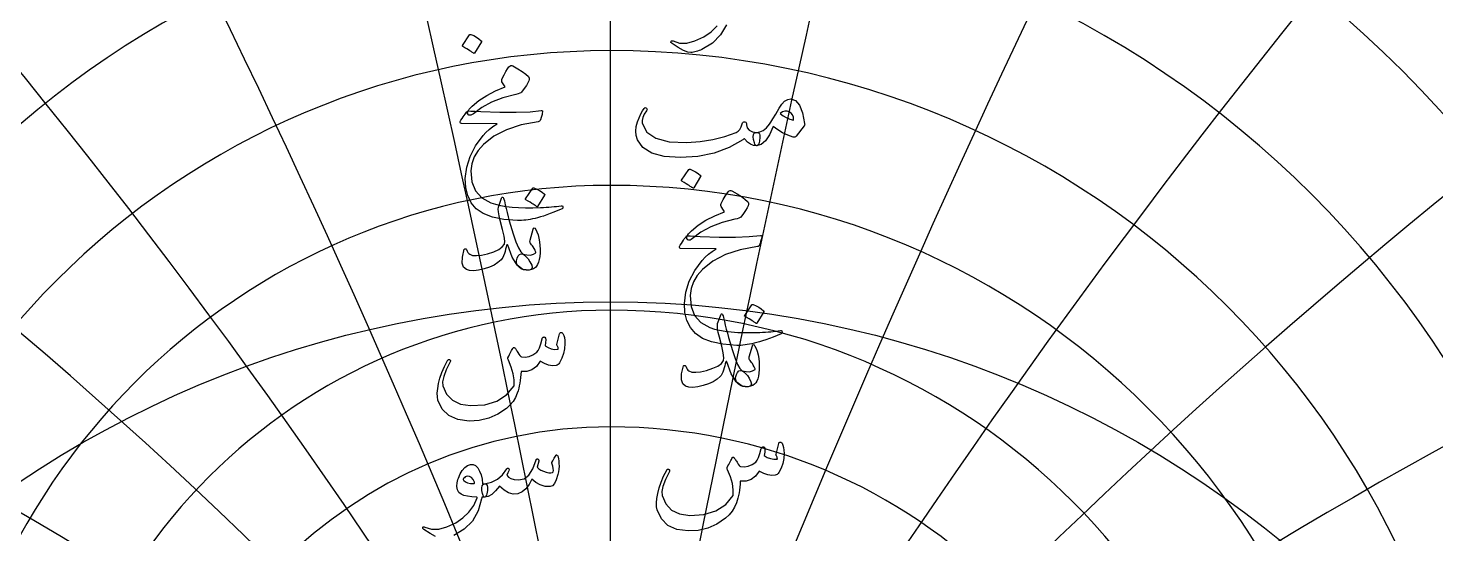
# Model space of a CAD drawing. Header units: millimetres. Extents: x -68 to 68, y -68 to 70.
# Drawn here: x -15.79 to 22.36, y 22.42 to 36.12 of the extents above; entities that cross this region are included whole.
import ezdxf

# ---------------------------------------------------------------- set-up
doc = ezdxf.new("R2010")
doc.units = ezdxf.units.MM
for name, color, linetype in [('CUT_OUTER', 1, 'Continuous'), ('ENGRAVE', 7, 'Continuous'), ('ENGRAVE_FINE', 8, 'Continuous'), ('TEXT', 5, 'Continuous')]:
    doc.layers.add(name, color=color, linetype=linetype)

msp = doc.modelspace()

# ---------------------------------------------------------------- linework, layer by layer
at = {"layer": 'CUT_OUTER'}
msp.add_arc((-0.0002, -0.0002), 68.4749, 142.031029, 87.802838, dxfattribs=at)
at = {"layer": 'ENGRAVE'}
msp.add_lwpolyline([(0, -67), (0, 67)], dxfattribs=at)
msp.add_lwpolyline([(0, -67), (0, 67)], dxfattribs=at)
for radius in [67, 43.8575, 28.7086]:
    msp.add_circle((0, 0), radius, dxfattribs=at)
for centre, radius, start, end in [((0, 22.5941), 44.9406, 105.29443, 270), ((0, 19.5266), 48.008, 270, 74.07838), ((0, 20.419), 39.9456, 90, 270), ((0, 17.5218), 42.8429, 270, 90), ((0, 18.6621), 35.4974, 90, 270), ((0, 15.9065), 38.253, 270, 90), ((5.4433, 20.3146), 48.6394, 269.13847, 40.24515), ((0, 25.3211), 50.6423, 149.97726, 270), ((0, 17.2293), 31.4794, 90, 270), ((0, 14.591), 34.1176, 270, 90), ((0, 16.053), 27.8045, 90, 270), ((0, 13.5111), 30.3464, 270, 90), ((0, 15.0836), 24.4058, 90, 270), ((0, 12.6196), 26.8698, 270, 90), ((0, 14.2844), 21.2307, 90, 270), ((0, 11.8818), 23.6333, 270, 90), ((0, 13.6274), 18.237, 90, 270), ((0, 11.2711), 20.5933, 270, 90), ((0, 13.0915), 15.3899, 90, 270), ((0, 10.7675), 17.7139, 270, 90), ((12.0756, 20.9155), 50.0675, 260.45783, 5.34318), ((0, 12.6606), 12.6606, 90, 270), ((0, 10.3558), 14.9654, 270, 90)]:
    msp.add_arc(centre, radius, start, end, dxfattribs=at)
at = {"layer": 'ENGRAVE_FINE'}
for centre, radius, start, end in [((-497.4564, -75.9634), 505.1304, 10, 16.29877), ((-497.4564, -75.9634), 505.1304, 10, 16.29877), ((611.5215, -98.5055), 620.9552, 164.658043, 170), ((611.5215, -98.5055), 620.9552, 164.658043, 170), ((-240.9949, -75.9634), 256.4614, 20, 32.594786), ((-240.9949, -75.9634), 256.4614, 20, 32.594786), ((296.2543, -98.5055), 315.2672, 149.618595, 160), ((296.2543, -98.5055), 315.2672, 149.618595, 160), ((-151.9268, -75.9634), 175.43, 30, 48.866835), ((-151.9268, -75.9634), 175.43, 30, 48.866835), ((186.7631, -98.5055), 215.6555, 135.157367, 150), ((186.7631, -98.5055), 215.6555, 135.157367, 150), ((-104.5346, -75.9634), 136.4603, 40, 64.455888), ((-104.5346, -75.9634), 136.4603, 40, 64.455888), ((128.5041, -98.5055), 167.7502, 121.46179, 140), ((128.5041, -98.5055), 167.7502, 121.46179, 140), ((-73.6016, -75.9634), 114.5038, 50, 77.85344), ((-73.6016, -75.9634), 114.5038, 50, 77.85344), ((90.4782, -98.5055), 140.7591, 108.639463, 130), ((90.4782, -98.5055), 140.7591, 108.639463, 130), ((-50.6423, -75.9634), 101.2845, 60, 90), ((-50.6423, -75.9634), 101.2845, 60, 90), ((62.2544, -98.5055), 124.5087, 96.723156, 120), ((62.2544, -98.5055), 124.5087, 96.723156, 120)]:
    msp.add_arc(centre, radius, start, end, dxfattribs=at)
at = {"layer": 'TEXT'}
for points in [[(-3.8203, 35.9449), (-3.8153, 35.9499), (-3.8083, 35.9529), (-3.7993, 35.9539), (-3.7883, 35.9529), (-3.7108, 35.9214), (-3.6377, 35.883), (-3.569, 35.8376), (-3.5049, 35.7852), (-3.4987, 35.7772), (-3.4959, 35.7692), (-3.4967, 35.7613), (-3.5009, 35.7533), (-3.6885, 35.4499), (-3.6955, 35.4427), (-3.7045, 35.4409), (-3.7155, 35.4447), (-3.7285, 35.4539), (-3.7397, 35.4619), (-3.7574, 35.4738), (-3.7816, 35.4898), (-3.8123, 35.5098), (-3.85, 35.5337), (-3.8951, 35.5617), (-3.9478, 35.5936), (-4.0079, 35.6295), (-4.0159, 35.6355), (-4.0199, 35.6415), (-4.0199, 35.6475), (-4.0159, 35.6535)], [(-2.5708, 34.33), (-2.9196, 34.239), (-3.2275, 34.1214), (-3.4944, 33.9775), (-3.7205, 33.8071), (-3.7552, 33.7809), (-3.7873, 33.7662), (-3.817, 33.7629), (-3.8442, 33.7711), (-3.8759, 33.8088), (-3.8712, 33.862), (-3.83, 33.9306), (-3.7524, 34.0147), (-3.569, 34.1668), (-3.3582, 34.3041), (-3.1199, 34.4263), (-2.8542, 34.5336), (-2.9301, 34.6454), (-2.9443, 34.6733), (-2.951, 34.7013), (-2.9503, 34.7292), (-2.9421, 34.7572), (-2.8884, 34.8637), (-2.8393, 34.9518), (-2.7946, 35.0214), (-2.7544, 35.0725), (-2.7287, 35.0967), (-2.7035, 35.1094), (-2.6788, 35.1107), (-2.6546, 35.1005), (-2.5142, 35.0211), (-2.3962, 34.9468), (-2.3006, 34.8774), (-2.2275, 34.813), (-2.2133, 34.7923), (-2.2065, 34.7661), (-2.2073, 34.7345), (-2.2155, 34.6973), (-2.2412, 34.6391), (-2.2824, 34.5685), (-2.339, 34.4855), (-2.4111, 34.3899), (-2.4301, 34.3757), (-2.463, 34.361), (-2.5099, 34.3457), (-2.5708, 34.33)], [(0.9102, 33.9508), (0.9244, 33.9663), (0.9391, 33.9727), (0.9543, 33.9702), (0.97, 33.9588), (0.982, 33.9438), (0.986, 33.9268), (0.982, 33.9079), (0.97, 33.8869), (0.9092, 33.7926), (0.8702, 33.7053), (0.8533, 33.6249), (0.8583, 33.5516), (0.9833, 33.3106), (1.2265, 33.1424), (1.588, 33.0471), (2.0678, 33.0247), (2.4239, 33.0509), (2.7654, 33.1055), (3.0925, 33.1886), (3.4051, 33.3001), (3.4603, 33.3328), (3.5059, 33.3829), (3.5421, 33.4505), (3.5688, 33.5356), (3.5778, 33.5598), (3.5927, 33.5765), (3.6137, 33.5858), (3.6406, 33.5875), (3.6599, 33.5793), (3.6736, 33.5626), (3.6818, 33.5374), (3.6846, 33.5037), (3.7033, 33.4204), (3.7554, 33.358), (3.841, 33.3166), (3.96, 33.2961), (4.0029, 33.2866), (4.0319, 33.2622), (4.0468, 33.2228), (4.0478, 33.1684), (4.0334, 33.0671), (4.0139, 32.9947), (3.9894, 32.9513), (3.96, 32.9368), (3.8724, 32.9483), (3.7893, 32.9827), (3.7108, 33.0401), (3.6367, 33.1205), (3.6304, 33.1237), (3.6197, 33.1215), (3.6045, 33.1137), (3.5848, 33.1005), (3.2125, 32.8909), (2.8063, 32.7412), (2.3662, 32.6514), (1.8922, 32.6215), (1.4541, 32.6514), (1.1138, 32.7412), (0.8712, 32.8909), (0.7265, 33.1005), (0.6936, 33.2175), (0.6826, 33.337), (0.6936, 33.459), (0.7265, 33.5835), (0.7709, 33.6993), (0.8164, 33.7991), (0.8628, 33.8829), (0.9102, 33.9508)], [(4.8861, 34.2063), (5.0111, 34.1619), (5.1147, 34.0366), (5.1968, 33.8305), (5.2574, 33.5436), (5.2596, 33.5229), (5.2584, 33.5047), (5.2536, 33.489), (5.2454, 33.4757), (5.0258, 33.2003), (5.0106, 33.1836), (4.9929, 33.1734), (4.9727, 33.1696), (4.95, 33.1724), (4.8008, 33.2233), (4.6606, 33.2881), (4.5293, 33.367), (4.4071, 33.4598), (4.3085, 33.231), (4.2005, 33.0676), (4.083, 32.9695), (3.956, 32.9368), (3.9418, 32.9421), (3.9271, 32.9578), (3.9118, 32.984), (3.8961, 33.0207), (3.8719, 33.1115), (3.8632, 33.1843), (3.8699, 33.2392), (3.8921, 33.2761), (3.9051, 33.2849), (3.9201, 33.2911), (3.937, 33.2949), (3.956, 33.2961), (4.0468, 33.3116), (4.1356, 33.354), (4.2225, 33.4233), (4.3073, 33.5197), (4.3445, 33.5755), (4.4001, 33.6674), (4.4742, 33.7951), (4.5668, 33.9588), (4.6391, 34.067), (4.7165, 34.1444), (4.7988, 34.1908), (4.8861, 34.2063)], [(-3.5129, 33.867), (-3.0007, 33.849), (-2.5578, 33.847), (-2.1843, 33.861), (-1.8802, 33.8909), (-1.8708, 33.892), (-1.8627, 33.8914), (-1.8559, 33.889), (-1.8503, 33.8849), (-1.8461, 33.8793), (-1.8438, 33.8724), (-1.8432, 33.8643), (-1.8443, 33.855), (-1.8521, 33.8186), (-1.8597, 33.7851), (-1.8671, 33.7547), (-1.8742, 33.7272), (-1.8811, 33.7028), (-1.8877, 33.6813), (-1.894, 33.6629), (-1.9002, 33.6474), (-1.9131, 33.6227), (-1.9281, 33.6045), (-1.9451, 33.5928), (-1.964, 33.5875), (-2.4251, 33.5039), (-2.8263, 33.373), (-3.1676, 33.1946), (-3.449, 32.9688), (-3.5912, 32.8063), (-3.6945, 32.6344), (-3.7589, 32.4531), (-3.7844, 32.2622), (-3.7599, 31.9626), (-3.6626, 31.7183), (-3.4924, 31.5294), (-3.2494, 31.3959), (-3.1234, 31.3555), (-2.985, 31.3221), (-2.834, 31.2956), (-2.6706, 31.2762), (-2.495, 31.2635), (-2.3073, 31.2572), (-2.1077, 31.2575), (-1.8962, 31.2642), (-1.8209, 31.2685), (-1.747, 31.2732), (-1.6742, 31.2784), (-1.6028, 31.2842), (-1.533, 31.2904), (-1.4655, 31.2971), (-1.4003, 31.3044), (-1.3373, 31.3121), (-1.3181, 31.3131), (-1.3044, 31.3081), (-1.2961, 31.2971), (-1.2934, 31.2802), (-1.2949, 31.2605), (-1.2994, 31.2452), (-1.3069, 31.2345), (-1.3173, 31.2283), (-1.4301, 31.1806), (-1.5369, 31.1375), (-1.6377, 31.0988), (-1.7325, 31.0646), (-1.8211, 31.0347), (-1.9032, 31.0087), (-1.9788, 30.9868), (-2.0479, 30.9688), (-2.1129, 30.9556), (-2.1761, 30.9439), (-2.2376, 30.9336), (-2.2974, 30.9249), (-2.3556, 30.9182), (-2.4126, 30.9139), (-2.4684, 30.9122), (-2.5229, 30.9129), (-2.8952, 30.9419), (-3.2055, 31.0047), (-3.454, 31.1015), (-3.6406, 31.2323), (-3.7776, 31.3957), (-3.8732, 31.5866), (-3.9273, 31.8049), (-3.94, 32.0506), (-3.9009, 32.3555), (-3.8073, 32.6514), (-3.6594, 32.9383), (-3.457, 33.2163), (-3.3779, 33.3003), (-3.2884, 33.3809), (-3.1883, 33.458), (-3.0778, 33.5316), (-4.0438, 33.5396), (-4.067, 33.5496), (-4.0768, 33.5676), (-4.073, 33.5935), (-4.0558, 33.6274), (-4.0234, 33.6768), (-3.9939, 33.7212), (-3.9675, 33.7607), (-3.944, 33.7951), (-3.9236, 33.8243), (-3.9061, 33.848), (-3.8916, 33.8662), (-3.8802, 33.8789), (-3.8542, 33.8812), (-3.7844, 33.8799), (-3.6706, 33.8752), (-3.5129, 33.867)], [(4.5987, 33.8151), (4.6736, 33.7527), (4.7584, 33.7013), (4.8532, 33.6609), (4.958, 33.6314), (4.9522, 33.71), (4.931, 33.7741), (4.8944, 33.8238), (4.8422, 33.859), (4.7821, 33.8772), (4.7215, 33.8759), (4.6603, 33.8552), (4.5987, 33.8151)], [(2.1197, 32.2941), (2.1247, 32.2991), (2.1317, 32.3021), (2.1407, 32.3031), (2.1517, 32.3021), (2.2292, 32.2707), (2.3023, 32.2323), (2.371, 32.1868), (2.4351, 32.1345), (2.4413, 32.1265), (2.4441, 32.1185), (2.4433, 32.1105), (2.4391, 32.1025), (2.2515, 31.7991), (2.2445, 31.7919), (2.2355, 31.7901), (2.2245, 31.7939), (2.2115, 31.8031), (2.2003, 31.8111), (2.1826, 31.8231), (2.1584, 31.839), (2.1277, 31.859), (2.09, 31.883), (2.0449, 31.9109), (1.9922, 31.9428), (1.9321, 31.9788), (1.9241, 31.9848), (1.9201, 31.9907), (1.9201, 31.9967), (1.9241, 32.0027)], [(-2.1097, 31.7894), (-2.1047, 31.7944), (-2.0978, 31.7974), (-2.0888, 31.7984), (-2.0778, 31.7974), (-2.0002, 31.7659), (-1.9271, 31.7275), (-1.8585, 31.6821), (-1.7944, 31.6297), (-1.7881, 31.6217), (-1.7854, 31.6137), (-1.7861, 31.6057), (-1.7904, 31.5978), (-1.978, 31.2944), (-1.985, 31.2871), (-1.994, 31.2854), (-2.0049, 31.2891), (-2.0179, 31.2984), (-2.0292, 31.3063), (-2.0469, 31.3183), (-2.0711, 31.3343), (-2.1018, 31.3543), (-2.1394, 31.3782), (-2.1846, 31.4061), (-2.2372, 31.4381), (-2.2974, 31.474), (-2.3053, 31.48), (-2.3093, 31.486), (-2.3093, 31.492), (-2.3053, 31.498)], [(3.3692, 30.9471), (3.0204, 30.856), (2.7125, 30.7385), (2.4456, 30.5945), (2.2195, 30.4241), (2.1848, 30.3979), (2.1527, 30.3832), (2.123, 30.38), (2.0958, 30.3882), (2.0641, 30.4259), (2.0688, 30.479), (2.11, 30.5476), (2.1876, 30.6317), (2.371, 30.7839), (2.5818, 30.9211), (2.8201, 31.0434), (3.0858, 31.1507), (3.0099, 31.2624), (2.9957, 31.2904), (2.989, 31.3183), (2.9897, 31.3463), (2.9979, 31.3742), (3.0516, 31.4807), (3.1007, 31.5688), (3.1454, 31.6384), (3.1856, 31.6896), (3.2113, 31.7138), (3.2365, 31.7265), (3.2612, 31.7277), (3.2854, 31.7175), (3.4258, 31.6382), (3.5438, 31.5638), (3.6394, 31.4945), (3.7125, 31.4301), (3.7267, 31.4094), (3.7335, 31.3832), (3.7327, 31.3515), (3.7245, 31.3143), (3.6988, 31.2562), (3.6576, 31.1856), (3.601, 31.1025), (3.5289, 31.007), (3.5099, 30.9927), (3.477, 30.978), (3.4301, 30.9628), (3.3692, 30.9471)], [(-2.8802, 31.4461), (-2.8572, 31.3414), (-2.8323, 31.235), (-2.8053, 31.1268), (-2.7764, 31.0169), (-2.7455, 30.9048), (-2.7125, 30.7899), (-2.6776, 30.6723), (-2.6407, 30.5519), (-2.5661, 30.3353), (-2.498, 30.1726), (-2.4363, 30.0639), (-2.3812, 30.009), (-2.333, 29.9763), (-2.2844, 29.9301), (-2.2352, 29.8705), (-2.1856, 29.7974), (-2.1387, 29.7068), (-2.1257, 29.6387), (-2.1467, 29.5931), (-2.2016, 29.5699), (-2.3789, 29.5878), (-2.5359, 29.7056), (-2.6724, 29.9231), (-2.7884, 30.2405), (-2.7909, 30.2457), (-2.7944, 30.2495), (-2.7988, 30.2517), (-2.8043, 30.2525), (-2.8083, 30.2517), (-2.8123, 30.2495), (-2.8163, 30.2457), (-2.8203, 30.2405), (-2.8315, 30.1891), (-2.8453, 30.1347), (-2.8615, 30.0773), (-2.8802, 30.017), (-2.9006, 29.9598), (-2.9221, 29.9122), (-2.9446, 29.874), (-2.968, 29.8453), (-3.0523, 29.7717), (-3.1576, 29.7066), (-3.2839, 29.6499), (-3.4311, 29.6018), (-3.5808, 29.5661), (-3.7105, 29.5509), (-3.8203, 29.5561), (-3.9101, 29.5818), (-3.9869, 29.6462), (-4.0219, 29.7595), (-4.0149, 29.9216), (-3.966, 30.1327), (-3.9612, 30.1397), (-3.955, 30.1447), (-3.9473, 30.1477), (-3.938, 30.1487), (-3.9271, 30.1474), (-3.9181, 30.1437), (-3.9111, 30.1375), (-3.9061, 30.1287), (-3.8871, 30.0846), (-3.8662, 30.0479), (-3.8432, 30.0187), (-3.8183, 29.997), (-3.7404, 29.9681), (-3.6347, 29.9611), (-3.5009, 29.976), (-3.3393, 30.013), (-3.1669, 30.0683), (-3.0329, 30.1307), (-2.9373, 30.2001), (-2.8802, 30.2764), (-2.8707, 30.3538), (-2.8862, 30.486), (-2.9266, 30.6731), (-2.992, 30.9151), (-3.0234, 31.0426), (-3.0419, 31.1457), (-3.0473, 31.2243), (-3.0399, 31.2784), (-2.964, 31.494), (-2.9558, 31.5167), (-2.947, 31.5329), (-2.9378, 31.5426), (-2.9281, 31.5459), (-2.9161, 31.5396), (-2.9041, 31.5209), (-2.8922, 31.4897), (-2.8802, 31.4461)], [(-2.0738, 30.1567), (-2.0973, 30.1958), (-2.1197, 30.2295), (-2.1412, 30.2577), (-2.1616, 30.2804), (-2.1764, 30.2999), (-2.1846, 30.3223), (-2.1863, 30.3478), (-2.1816, 30.3762), (-2.0978, 30.6796), (-2.086, 30.7061), (-2.0708, 30.7135), (-2.0521, 30.7021), (-2.0299, 30.6716), (-1.9965, 30.607), (-1.968, 30.5289), (-1.9446, 30.4374), (-1.9261, 30.3323), (-1.9154, 30.2315), (-1.9111, 30.1327), (-1.9134, 30.0359), (-1.9221, 29.9411), (-1.9363, 29.8585), (-1.9551, 29.7864), (-1.9783, 29.7248), (-2.0059, 29.6736), (-2.0401, 29.6357), (-2.0868, 29.6058), (-2.1459, 29.5838), (-2.2175, 29.5699), (-2.2909, 29.5671), (-2.3592, 29.5788), (-2.4226, 29.605), (-2.481, 29.6457), (-2.5261, 29.6973), (-2.5498, 29.7565), (-2.5521, 29.8231), (-2.5329, 29.8972), (-2.5022, 29.9578), (-2.466, 29.996), (-2.4244, 30.0117), (-2.3772, 30.005), (-2.2684, 29.9788), (-2.1736, 29.976), (-2.0928, 29.9967), (-2.0259, 30.0409), (-2.0244, 30.0526), (-2.0319, 30.0758), (-2.0484, 30.1105), (-2.0738, 30.1567)], [(2.4271, 30.484), (2.9393, 30.466), (3.3822, 30.464), (3.7557, 30.478), (4.0598, 30.508), (4.0692, 30.5091), (4.0773, 30.5085), (4.0841, 30.5061), (4.0897, 30.502), (4.0939, 30.4964), (4.0962, 30.4895), (4.0968, 30.4814), (4.0957, 30.472), (4.0879, 30.4356), (4.0803, 30.4022), (4.0729, 30.3717), (4.0658, 30.3443), (4.0589, 30.3198), (4.0523, 30.2984), (4.046, 30.2799), (4.0398, 30.2645), (4.0269, 30.2398), (4.0119, 30.2215), (3.9949, 30.2098), (3.976, 30.2046), (3.5149, 30.121), (3.1137, 29.99), (2.7724, 29.8116), (2.491, 29.5858), (2.3488, 29.4234), (2.2455, 29.2515), (2.1811, 29.0701), (2.1556, 28.8793), (2.1801, 28.5796), (2.2774, 28.3353), (2.4476, 28.1465), (2.6906, 28.013), (2.8166, 27.9726), (2.955, 27.9391), (3.106, 27.9127), (3.2694, 27.8932), (3.445, 27.8805), (3.6327, 27.8743), (3.8323, 27.8745), (4.0438, 27.8813), (4.1191, 27.8855), (4.193, 27.8902), (4.2658, 27.8955), (4.3372, 27.9012), (4.407, 27.9075), (4.4745, 27.9142), (4.5397, 27.9214), (4.6027, 27.9292), (4.6219, 27.9302), (4.6356, 27.9252), (4.6439, 27.9142), (4.6466, 27.8972), (4.6451, 27.8775), (4.6406, 27.8623), (4.6331, 27.8516), (4.6227, 27.8453), (4.5099, 27.7977), (4.4031, 27.7545), (4.3023, 27.7159), (4.2075, 27.6817), (4.1189, 27.6517), (4.0368, 27.6258), (3.9612, 27.6038), (3.8921, 27.5859), (3.8271, 27.5726), (3.7639, 27.5609), (3.7024, 27.5507), (3.6426, 27.542), (3.5844, 27.5352), (3.5274, 27.531), (3.4716, 27.5292), (3.4171, 27.53), (3.0448, 27.5589), (2.7345, 27.6218), (2.486, 27.7186), (2.2994, 27.8493), (2.1624, 28.0128), (2.0668, 28.2036), (2.0127, 28.4219), (2, 28.6677), (2.0391, 28.9726), (2.1327, 29.2685), (2.2806, 29.5554), (2.483, 29.8333), (2.5621, 29.9174), (2.6516, 29.998), (2.7517, 30.0751), (2.8622, 30.1487), (1.8962, 30.1567), (1.873, 30.1666), (1.8632, 30.1846), (1.867, 30.2106), (1.8842, 30.2445), (1.9166, 30.2939), (1.9461, 30.3383), (1.9725, 30.3777), (1.996, 30.4122), (2.0164, 30.4413), (2.0339, 30.465), (2.0484, 30.4833), (2.0598, 30.496), (2.0858, 30.4982), (2.1556, 30.497), (2.2694, 30.4922), (2.4271, 30.484)], [(3.8303, 28.6291), (3.8353, 28.6341), (3.8422, 28.6371), (3.8512, 28.6381), (3.8622, 28.6371), (3.9398, 28.6057), (4.0129, 28.5672), (4.0815, 28.5218), (4.1456, 28.4694), (4.1519, 28.4615), (4.1546, 28.4535), (4.1539, 28.4455), (4.1496, 28.4375), (3.962, 28.1341), (3.955, 28.1269), (3.946, 28.1251), (3.9351, 28.1289), (3.9221, 28.1381), (3.9108, 28.1461), (3.8931, 28.1581), (3.8689, 28.174), (3.8382, 28.194), (3.8006, 28.2179), (3.7554, 28.2459), (3.7028, 28.2778), (3.6426, 28.3138), (3.6347, 28.3197), (3.6307, 28.3257), (3.6307, 28.3317), (3.6347, 28.3377)], [(3.0598, 28.2858), (3.0828, 28.1811), (3.1077, 28.0747), (3.1347, 27.9666), (3.1636, 27.8567), (3.1945, 27.7445), (3.2275, 27.6296), (3.2624, 27.512), (3.2993, 27.3916), (3.3739, 27.1751), (3.442, 27.0124), (3.5037, 26.9036), (3.5588, 26.8487), (3.607, 26.816), (3.6556, 26.7699), (3.7048, 26.7102), (3.7544, 26.6371), (3.8013, 26.5466), (3.8143, 26.4785), (3.7933, 26.4328), (3.7384, 26.4096), (3.5611, 26.4276), (3.4041, 26.5453), (3.2676, 26.7629), (3.1516, 27.0802), (3.1491, 27.0855), (3.1456, 27.0892), (3.1412, 27.0915), (3.1357, 27.0922), (3.1317, 27.0915), (3.1277, 27.0892), (3.1237, 27.0855), (3.1197, 27.0802), (3.1085, 27.0289), (3.0947, 26.9745), (3.0785, 26.9171), (3.0598, 26.8567), (3.0394, 26.7996), (3.0179, 26.7519), (2.9954, 26.7137), (2.972, 26.685), (2.8877, 26.6114), (2.7824, 26.5463), (2.6561, 26.4897), (2.5089, 26.4415), (2.3592, 26.4059), (2.2295, 26.3906), (2.1197, 26.3959), (2.0299, 26.4216), (1.9531, 26.4859), (1.9181, 26.5992), (1.9251, 26.7614), (1.974, 26.9725), (1.9788, 26.9795), (1.985, 26.9844), (1.9927, 26.9874), (2.002, 26.9884), (2.0129, 26.9872), (2.0219, 26.9834), (2.0289, 26.9772), (2.0339, 26.9685), (2.0529, 26.9243), (2.0738, 26.8876), (2.0968, 26.8584), (2.1217, 26.8367), (2.1996, 26.8078), (2.3053, 26.8008), (2.4391, 26.8158), (2.6007, 26.8527), (2.7731, 26.9081), (2.9071, 26.9705), (3.0027, 27.0398), (3.0598, 27.1162), (3.0693, 27.1935), (3.0538, 27.3258), (3.0134, 27.5129), (2.948, 27.7549), (2.9166, 27.8824), (2.8981, 27.9854), (2.8927, 28.064), (2.9001, 28.1182), (2.976, 28.3337), (2.9842, 28.3564), (2.993, 28.3726), (3.0022, 28.3824), (3.0119, 28.3856), (3.0239, 28.3794), (3.0359, 28.3607), (3.0478, 28.3295), (3.0598, 28.2858)], [(-1.3852, 27.8427), (-1.3782, 27.8602), (-1.3692, 27.8726), (-1.3583, 27.8801), (-1.3453, 27.8826), (-1.3286, 27.8806), (-1.3143, 27.8746), (-1.3026, 27.8647), (-1.2934, 27.8507), (-1.2707, 27.8008), (-1.2545, 27.7389), (-1.2447, 27.6651), (-1.2415, 27.5792), (-1.2502, 27.439), (-1.2764, 27.3058), (-1.3201, 27.1795), (-1.3812, 27.0603), (-1.4022, 27.0316), (-1.4251, 27.0094), (-1.4501, 26.9937), (-1.477, 26.9844), (-1.5746, 26.9782), (-1.6796, 26.9954), (-1.7921, 27.0361), (-1.9121, 27.1002), (-2.0132, 26.9617), (-2.1327, 26.8697), (-2.2707, 26.824), (-2.4271, 26.8248), (-2.4322, 26.7406), (-2.4396, 26.6596), (-2.4492, 26.5819), (-2.461, 26.5074), (-2.4751, 26.4357), (-2.4915, 26.3662), (-2.5101, 26.299), (-2.5309, 26.234), (-2.5793, 26.1167), (-2.6447, 26.0084), (-2.727, 25.9091), (-2.8263, 25.8188), (-3.0586, 25.6641), (-3.3043, 25.5553), (-3.5636, 25.4925), (-3.8362, 25.4755), (-4.1434, 25.5172), (-4.3861, 25.6262), (-4.5645, 25.8026), (-4.6785, 26.0463), (-4.694, 26.1342), (-4.6965, 26.2379), (-4.686, 26.3577), (-4.6626, 26.4934), (-4.6249, 26.6421), (-4.5718, 26.7968), (-4.5032, 26.9575), (-4.4191, 27.1242), (-4.4123, 27.1346), (-4.4041, 27.1421), (-4.3944, 27.1466), (-4.3831, 27.1481), (-4.3719, 27.1471), (-4.3622, 27.1441), (-4.354, 27.1391), (-4.3472, 27.1321), (-4.3427, 27.1219), (-4.3412, 27.1112), (-4.3427, 27.1), (-4.3472, 27.0882), (-4.454, 26.8664), (-4.5229, 26.684), (-4.5538, 26.5411), (-4.5468, 26.4375), (-4.446, 26.2093), (-4.2873, 26.0433), (-4.0708, 25.9398), (-3.7963, 25.8986), (-3.4126, 25.9231), (-3.0878, 26.0204), (-2.8218, 26.1905), (-2.6147, 26.4336), (-2.6155, 26.5937), (-2.6417, 26.7629), (-2.6933, 26.941), (-2.7704, 27.1282), (-2.7801, 27.1471), (-2.7854, 27.1641), (-2.7861, 27.179), (-2.7824, 27.192), (-2.7609, 27.2366), (-2.7405, 27.2783), (-2.721, 27.3174), (-2.7025, 27.3537), (-2.6851, 27.3868), (-2.6686, 27.4161), (-2.6531, 27.4416), (-2.6387, 27.4635), (-2.6304, 27.4727), (-2.6217, 27.4764), (-2.6125, 27.4747), (-2.6027, 27.4675), (-2.5978, 27.462), (-2.5908, 27.4535), (-2.5818, 27.442), (-2.5708, 27.4275), (-2.5583, 27.4101), (-2.5449, 27.3896), (-2.5304, 27.3662), (-2.5149, 27.3397), (-2.4835, 27.2888), (-2.457, 27.2519), (-2.4356, 27.2289), (-2.4191, 27.22), (-2.3153, 27.2112), (-2.2115, 27.2289), (-2.1077, 27.2731), (-2.004, 27.3437), (-1.9663, 27.3906), (-1.9291, 27.4675), (-1.8924, 27.5742), (-1.8562, 27.711), (-1.8528, 27.7239), (-1.8463, 27.7349), (-1.8368, 27.7439), (-1.8243, 27.7509), (-1.8126, 27.7554), (-1.8014, 27.7569), (-1.7906, 27.7554), (-1.7804, 27.7509), (-1.7652, 27.7259), (-1.7594, 27.679), (-1.7632, 27.6102), (-1.7764, 27.5194), (-1.6958, 27.47), (-1.6097, 27.4375), (-1.5182, 27.4221), (-1.4211, 27.4236), (-1.4224, 27.4527), (-1.4261, 27.4764), (-1.4324, 27.4947), (-1.4411, 27.5074), (-1.4511, 27.5194), (-1.4571, 27.5313), (-1.4591, 27.5433), (-1.4571, 27.5553)], [(3.8662, 26.9964), (3.8427, 27.0356), (3.8203, 27.0693), (3.7988, 27.0975), (3.7784, 27.1202), (3.7636, 27.1396), (3.7554, 27.1621), (3.7537, 27.1875), (3.7584, 27.216), (3.8422, 27.5194), (3.854, 27.5458), (3.8692, 27.5533), (3.8879, 27.5418), (3.9101, 27.5114), (3.9435, 27.4468), (3.972, 27.3687), (3.9954, 27.2771), (4.0139, 27.1721), (4.0246, 27.0713), (4.0289, 26.9725), (4.0266, 26.8757), (4.0179, 26.7809), (4.0037, 26.6983), (3.9849, 26.6262), (3.9617, 26.5645), (3.9341, 26.5134), (3.8999, 26.4755), (3.8532, 26.4455), (3.7941, 26.4236), (3.7225, 26.4096), (3.6491, 26.4069), (3.5808, 26.4186), (3.5174, 26.4448), (3.459, 26.4854), (3.4139, 26.5371), (3.3902, 26.5962), (3.3879, 26.6628), (3.4071, 26.7369), (3.4378, 26.7976), (3.474, 26.8357), (3.5156, 26.8515), (3.5628, 26.8447), (3.6716, 26.8185), (3.7664, 26.8158), (3.8472, 26.8365), (3.9141, 26.8807), (3.9156, 26.8924), (3.9081, 26.9156), (3.8916, 26.9503), (3.8662, 26.9964)], [(4.5548, 24.8681), (4.5618, 24.8855), (4.5708, 24.898), (4.5817, 24.9055), (4.5947, 24.908), (4.6114, 24.906), (4.6257, 24.9), (4.6374, 24.89), (4.6466, 24.8761), (4.6693, 24.8262), (4.6855, 24.7643), (4.6953, 24.6904), (4.6985, 24.6046), (4.6898, 24.4644), (4.6636, 24.3312), (4.6199, 24.2049), (4.5588, 24.0857), (4.5378, 24.057), (4.5149, 24.0348), (4.4899, 24.019), (4.463, 24.0098), (4.3654, 24.0036), (4.2604, 24.0208), (4.1479, 24.0615), (4.0279, 24.1256), (3.9268, 23.9871), (3.8073, 23.895), (3.6693, 23.8494), (3.5129, 23.8501), (3.5078, 23.7659), (3.5004, 23.685), (3.4908, 23.6073), (3.479, 23.5328), (3.4649, 23.461), (3.4485, 23.3916), (3.4299, 23.3243), (3.4091, 23.2593), (3.3607, 23.1421), (3.2953, 23.0338), (3.213, 22.9345), (3.1137, 22.8442), (2.8814, 22.6895), (2.6357, 22.5807), (2.3764, 22.5178), (2.1037, 22.5009), (1.7966, 22.5425), (1.5539, 22.6516), (1.3755, 22.828), (1.2615, 23.0717), (1.246, 23.1595), (1.2435, 23.2633), (1.254, 23.3831), (1.2774, 23.5188), (1.3151, 23.6675), (1.3682, 23.8222), (1.4368, 23.9829), (1.5209, 24.1495), (1.5277, 24.16), (1.5359, 24.1675), (1.5456, 24.172), (1.5569, 24.1735), (1.5681, 24.1725), (1.5778, 24.1695), (1.586, 24.1645), (1.5928, 24.1575), (1.5973, 24.1473), (1.5988, 24.1366), (1.5973, 24.1253), (1.5928, 24.1136), (1.486, 23.8918), (1.4171, 23.7094), (1.3862, 23.5665), (1.3932, 23.4629), (1.494, 23.2346), (1.6527, 23.0687), (1.8692, 22.9652), (2.1437, 22.924), (2.5274, 22.9485), (2.8522, 23.0458), (3.1182, 23.2159), (3.3253, 23.4589), (3.3245, 23.6191), (3.2983, 23.7883), (3.2467, 23.9664), (3.1696, 24.1535), (3.1599, 24.1725), (3.1546, 24.1895), (3.1539, 24.2044), (3.1576, 24.2174), (3.1791, 24.2619), (3.1995, 24.3037), (3.219, 24.3428), (3.2375, 24.3791), (3.2549, 24.4121), (3.2714, 24.4414), (3.2869, 24.467), (3.3013, 24.4888), (3.3096, 24.4981), (3.3183, 24.5018), (3.3275, 24.5001), (3.3373, 24.4928), (3.3422, 24.4873), (3.3492, 24.4789), (3.3582, 24.4674), (3.3692, 24.4529), (3.3817, 24.4355), (3.3951, 24.415), (3.4096, 24.3915), (3.4251, 24.3651), (3.4565, 24.3142), (3.483, 24.2773), (3.5044, 24.2543), (3.5209, 24.2453), (3.6247, 24.2366), (3.7285, 24.2543), (3.8323, 24.2985), (3.936, 24.3691), (3.9737, 24.416), (4.0109, 24.4928), (4.0476, 24.5996), (4.0838, 24.7363), (4.0872, 24.7493), (4.0937, 24.7603), (4.1032, 24.7693), (4.1157, 24.7763), (4.1274, 24.7808), (4.1386, 24.7823), (4.1494, 24.7808), (4.1596, 24.7763), (4.1748, 24.7513), (4.1806, 24.7044), (4.1768, 24.6355), (4.1636, 24.5447), (4.2442, 24.4953), (4.3303, 24.4629), (4.4218, 24.4474), (4.5189, 24.4489), (4.5176, 24.4781), (4.5139, 24.5018), (4.5076, 24.52), (4.4989, 24.5328), (4.4889, 24.5447), (4.4829, 24.5567), (4.4809, 24.5687), (4.4829, 24.5807)], [(-1.479, 24.5567), (-1.4703, 24.5627), (-1.4601, 24.5607), (-1.4483, 24.5507), (-1.4351, 24.5328), (-1.4209, 24.5023), (-1.4102, 24.4589), (-1.4029, 24.4025), (-1.3992, 24.3332), (-1.3979, 24.2543), (-1.4022, 24.1775), (-1.4119, 24.1026), (-1.4271, 24.0298), (-1.4715, 23.8881), (-1.5209, 23.7863), (-1.5753, 23.7244), (-1.6347, 23.7024), (-1.7752, 23.7107), (-1.9052, 23.7473), (-2.0247, 23.8125), (-2.1337, 23.906), (-2.2085, 23.7586), (-2.2974, 23.6436), (-2.4002, 23.561), (-2.5169, 23.5108), (-2.6394, 23.4998), (-2.7634, 23.5308), (-2.8889, 23.6036), (-3.0159, 23.7184), (-3.1187, 23.5874), (-3.2195, 23.4939), (-3.3183, 23.4377), (-3.4151, 23.419), (-3.4346, 23.43), (-3.453, 23.4629), (-3.4705, 23.5178), (-3.487, 23.5947), (-3.4929, 23.6705), (-3.483, 23.7264), (-3.457, 23.7623), (-3.4151, 23.7783), (-3.231, 23.8199), (-3.0698, 23.901), (-2.9316, 24.0215), (-2.8163, 24.1815), (-2.8101, 24.1902), (-2.8033, 24.1964), (-2.7961, 24.2002), (-2.7884, 24.2014), (-2.7789, 24.2004), (-2.7704, 24.1974), (-2.7629, 24.1924), (-2.7564, 24.1855), (-2.7527, 24.164), (-2.7614, 24.1276), (-2.7826, 24.0762), (-2.8163, 24.0098), (-2.7721, 23.9587), (-2.7035, 23.921), (-2.6105, 23.8968), (-2.493, 23.8861), (-2.3465, 23.9168), (-2.2185, 24.0168), (-2.109, 24.1862), (-2.0179, 24.425), (-2.0134, 24.4372), (-2.0079, 24.4459), (-2.0015, 24.4512), (-1.994, 24.4529), (-1.9827, 24.4519), (-1.973, 24.4489), (-1.9648, 24.4439), (-1.958, 24.437), (-1.9531, 24.427), (-1.9501, 24.417), (-1.9491, 24.407), (-1.9501, 24.397), (-1.99, 24.2294), (-1.9433, 24.188), (-1.8872, 24.1515), (-1.8216, 24.1201), (-1.7465, 24.0936), (-1.6734, 24.0764), (-1.6177, 24.0727), (-1.5796, 24.0824), (-1.5589, 24.1056), (-1.5521, 24.141), (-1.5559, 24.1914), (-1.5701, 24.2568), (-1.5948, 24.3372), (-1.5905, 24.3599), (-1.5698, 24.404), (-1.5327, 24.4696), (-1.479, 24.5567)], [(-3.6866, 23.8222), (-3.7285, 23.8953), (-3.7744, 23.9469), (-3.8243, 23.9771), (-3.8782, 23.9859), (-3.9104, 23.9774), (-3.939, 23.9639), (-3.9642, 23.9454), (-3.9859, 23.922), (-3.9929, 23.9095), (-3.9939, 23.896), (-3.9889, 23.8816), (-3.978, 23.8661), (-3.9368, 23.8299), (-3.8772, 23.8052), (-3.7991, 23.792), (-3.7025, 23.7903), (-3.6925, 23.7923), (-3.6866, 23.7982), (-3.6846, 23.8082), (-3.6866, 23.8222)]]:
    msp.add_lwpolyline(points, close=True, dxfattribs=at)
for points in [[(3.1359, 36.2151), (2.979, 35.9399), (2.7587, 35.7181), (2.475, 35.5497), (2.4353, 35.5326), (2.3962, 35.5173), (2.3575, 35.5037), (2.3193, 35.4918), (2.2819, 35.482), (2.2455, 35.4743), (2.21, 35.469), (2.1756, 35.4659), (2.0898, 35.4781), (1.976, 35.5227), (1.8343, 35.5998), (1.6646, 35.7094), (1.6464, 35.7251), (1.6357, 35.7403), (1.6325, 35.755), (1.6367, 35.7692), (1.6462, 35.7802), (1.6586, 35.7852), (1.6741, 35.7842), (1.6926, 35.7772), (1.869, 35.7201), (2.0668, 35.7203), (2.2861, 35.778), (2.5269, 35.893), (2.7235, 36.0265), (2.8862, 36.1834)], [(-4.7484, 22.3542), (-4.8901, 22.4313), (-5.0598, 22.5408), (-5.078, 22.5565), (-5.0887, 22.5717), (-5.092, 22.5864), (-5.0877, 22.6007), (-5.0782, 22.6116), (-5.0658, 22.6166), (-5.0503, 22.6156), (-5.0318, 22.6086), (-4.8554, 22.5515), (-4.6576, 22.5518), (-4.4383, 22.6094), (-4.1975, 22.7244), (-4.0009, 22.8579), (-3.8382, 23.0148), (-3.7095, 23.1952), (-3.6147, 23.399), (-3.6154, 23.4063), (-3.6177, 23.412), (-3.6214, 23.4163), (-3.6267, 23.419), (-3.7641, 23.427), (-3.8812, 23.443), (-3.9777, 23.4669), (-4.0538, 23.4988), (-4.1127, 23.5482), (-4.1496, 23.6166), (-4.1646, 23.7039), (-4.1576, 23.8102), (-4.1554, 23.8243), (-4.1526, 23.8387), (-4.1494, 23.8533), (-4.1456, 23.8681), (-4.1414, 23.8834), (-4.1366, 23.8995), (-4.1314, 23.9164), (-4.1257, 23.934), (-4.0788, 24.048), (-4.0219, 24.1425), (-3.955, 24.2176), (-3.8782, 24.2733), (-3.7996, 24.3037), (-3.7275, 24.3032), (-3.6619, 24.2718), (-3.6027, 24.2094), (-3.5511, 24.1226), (-3.5119, 24.0218), (-3.4852, 23.907), (-3.471, 23.7783), (-3.4631, 23.7784), (-3.4555, 23.7788), (-3.4482, 23.7794), (-3.441, 23.7803), (-3.4339, 23.7812), (-3.4266, 23.7818), (-3.419, 23.7821), (-3.4111, 23.7823), (-3.3842, 23.7765), (-3.3632, 23.7593), (-3.3482, 23.7306), (-3.3393, 23.6905), (-3.3355, 23.6463), (-3.3363, 23.6016), (-3.3415, 23.5565), (-3.3512, 23.5108), (-3.364, 23.4707), (-3.3782, 23.442), (-3.3939, 23.4247), (-3.4111, 23.419), (-3.487, 23.419), (-3.4875, 23.4118), (-3.489, 23.402), (-3.4914, 23.3898), (-3.4949, 23.3751), (-3.4949, 23.3751), (-3.5885, 23.0465), (-3.7454, 22.7713), (-3.9657, 22.5495), (-4.2494, 22.3811)]]:
    msp.add_lwpolyline(points, dxfattribs=at)

doc.saveas('drawing.dxf')
